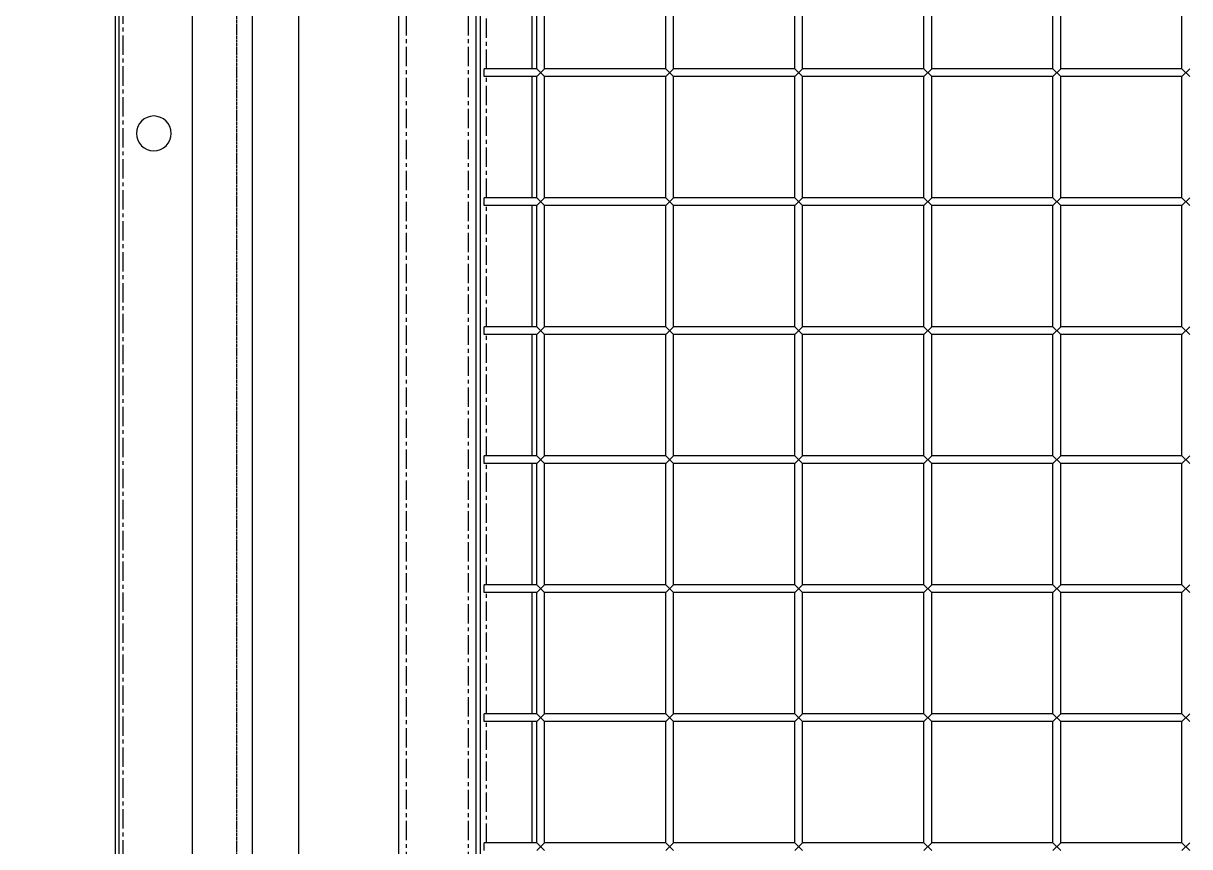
# Model space of a CAD drawing. Header units: millimetres. Extents: x -198529 to 244266, y -64 to 158464.
# Drawn here: x -170034.3 to -169582.3, y 109933.5 to 110252.7 of the extents above; entities that cross this region are included whole.
import ezdxf

# ---------------------------------------------------------------- set-up
doc = ezdxf.new("R2010")
doc.units = ezdxf.units.MM
doc.linetypes.add('CENTER', pattern=[12, 7.5, -1.5, 1.5, -1.5])
doc.linetypes.add('HIDDEN2', pattern=[4.7625, 3.175, -1.5875])
doc.layers.add('0-DCC', color=30, linetype='Continuous')
doc.layers.add('K-CEIL-DCC-RACK', color=10, linetype='Continuous')

# ---------------------------------------------------------------- blocks, each defined once
blk = doc.blocks.new('DCC2850x1800(右)')
at = {"color": 0, "linetype": 'Continuous'}
for p, q in [((65616, -74478.48), (65616, -72678.48)), ((65646, -74478.48), (65646, -72678.48)), ((65684.72, -74441.08), (65684.72, -72678.48)), ((65726, -74441.08), (65726, -72678.48)), ((65754.5, -72678.48), (65754.5, -74478.48)), ((65756, -72678.48), (65756, -74478.48)), ((65614.5, -72730.88), (65614.5, -74426.08)), ((65342.5, -73003.48), (65342.5, -72956.48)), ((65389.5, -73003.48), (65389.5, -72956.48)), ((65392.5, -73003.48), (65392.5, -72956.48)), ((65439.5, -73003.48), (65439.5, -72956.48)), ((65442.5, -73003.48), (65442.5, -72956.48)), ((65489.5, -73003.48), (65489.5, -72956.48)), ((65492.5, -73003.48), (65492.5, -72956.48)), ((65539.5, -73003.48), (65539.5, -72956.48)), ((65542.5, -73003.48), (65542.5, -72956.48)), ((65589.5, -73003.48), (65589.5, -72956.48)), ((65592.5, -73003.48), (65592.5, -72956.48)), ((65594.5, -72956.48), (65594.5, -73003.48)), ((65342.5, -73006.48), (65339.5, -73003.48)), ((65339.5, -73006.48), (65342.5, -73003.48)), ((65342.5, -73003.48), (65389.5, -73003.48)), ((65392.5, -73006.48), (65389.5, -73003.48)), ((65389.5, -73006.48), (65392.5, -73003.48)), ((65392.5, -73003.48), (65439.5, -73003.48)), ((65442.5, -73006.48), (65439.5, -73003.48)), ((65439.5, -73006.48), (65442.5, -73003.48)), ((65442.5, -73003.48), (65489.5, -73003.48)), ((65492.5, -73006.48), (65489.5, -73003.48)), ((65489.5, -73006.48), (65492.5, -73003.48)), ((65492.5, -73003.48), (65539.5, -73003.48)), ((65542.5, -73006.48), (65539.5, -73003.48)), ((65539.5, -73006.48), (65542.5, -73003.48)), ((65542.5, -73003.48), (65589.5, -73003.48)), ((65592.5, -73006.48), (65589.5, -73003.48)), ((65589.5, -73006.48), (65592.5, -73003.48)), ((65592.5, -73003.48), (65613, -73003.48)), ((65613, -73006.48), (65613, -73003.48)), ((65342.5, -73053.48), (65342.5, -73006.48)), ((65342.5, -73006.48), (65389.5, -73006.48)), ((65389.5, -73053.48), (65389.5, -73006.48)), ((65392.5, -73053.48), (65392.5, -73006.48)), ((65392.5, -73006.48), (65439.5, -73006.48)), ((65439.5, -73053.48), (65439.5, -73006.48)), ((65442.5, -73053.48), (65442.5, -73006.48)), ((65442.5, -73006.48), (65489.5, -73006.48)), ((65489.5, -73053.48), (65489.5, -73006.48)), ((65492.5, -73053.48), (65492.5, -73006.48)), ((65492.5, -73006.48), (65539.5, -73006.48)), ((65539.5, -73053.48), (65539.5, -73006.48)), ((65542.5, -73053.48), (65542.5, -73006.48)), ((65542.5, -73006.48), (65589.5, -73006.48)), ((65589.5, -73053.48), (65589.5, -73006.48)), ((65592.5, -73053.48), (65592.5, -73006.48)), ((65592.5, -73006.48), (65613, -73006.48)), ((65594.5, -73006.48), (65594.5, -73053.48)), ((65342.5, -73056.48), (65339.5, -73053.48)), ((65339.5, -73056.48), (65342.5, -73053.48)), ((65342.5, -73053.48), (65389.5, -73053.48)), ((65342.5, -73103.48), (65342.5, -73056.48)), ((65342.5, -73056.48), (65389.5, -73056.48)), ((65392.5, -73056.48), (65389.5, -73053.48)), ((65389.5, -73056.48), (65392.5, -73053.48)), ((65389.5, -73103.48), (65389.5, -73056.48)), ((65392.5, -73053.48), (65439.5, -73053.48)), ((65392.5, -73103.48), (65392.5, -73056.48)), ((65392.5, -73056.48), (65439.5, -73056.48)), ((65442.5, -73056.48), (65439.5, -73053.48)), ((65439.5, -73056.48), (65442.5, -73053.48)), ((65439.5, -73103.48), (65439.5, -73056.48)), ((65442.5, -73053.48), (65489.5, -73053.48)), ((65442.5, -73103.48), (65442.5, -73056.48)), ((65442.5, -73056.48), (65489.5, -73056.48)), ((65492.5, -73056.48), (65489.5, -73053.48)), ((65489.5, -73056.48), (65492.5, -73053.48)), ((65489.5, -73103.48), (65489.5, -73056.48)), ((65492.5, -73053.48), (65539.5, -73053.48)), ((65492.5, -73103.48), (65492.5, -73056.48)), ((65492.5, -73056.48), (65539.5, -73056.48)), ((65542.5, -73056.48), (65539.5, -73053.48)), ((65539.5, -73056.48), (65542.5, -73053.48)), ((65539.5, -73103.48), (65539.5, -73056.48)), ((65542.5, -73053.48), (65589.5, -73053.48)), ((65542.5, -73103.48), (65542.5, -73056.48)), ((65542.5, -73056.48), (65589.5, -73056.48)), ((65592.5, -73056.48), (65589.5, -73053.48)), ((65589.5, -73056.48), (65592.5, -73053.48)), ((65589.5, -73103.48), (65589.5, -73056.48)), ((65592.5, -73053.48), (65613, -73053.48)), ((65592.5, -73103.48), (65592.5, -73056.48)), ((65592.5, -73056.48), (65613, -73056.48)), ((65594.5, -73056.48), (65594.5, -73103.48)), ((65613, -73056.48), (65613, -73053.48)), ((65342.5, -73106.48), (65339.5, -73103.48)), ((65339.5, -73106.48), (65342.5, -73103.48)), ((65342.5, -73103.48), (65389.5, -73103.48)), ((65342.5, -73153.48), (65342.5, -73106.48)), ((65342.5, -73106.48), (65389.5, -73106.48)), ((65392.5, -73106.48), (65389.5, -73103.48)), ((65389.5, -73106.48), (65392.5, -73103.48)), ((65389.5, -73153.48), (65389.5, -73106.48)), ((65392.5, -73103.48), (65439.5, -73103.48)), ((65392.5, -73153.48), (65392.5, -73106.48)), ((65392.5, -73106.48), (65439.5, -73106.48)), ((65442.5, -73106.48), (65439.5, -73103.48)), ((65439.5, -73106.48), (65442.5, -73103.48)), ((65439.5, -73153.48), (65439.5, -73106.48)), ((65442.5, -73103.48), (65489.5, -73103.48)), ((65442.5, -73153.48), (65442.5, -73106.48)), ((65442.5, -73106.48), (65489.5, -73106.48)), ((65492.5, -73106.48), (65489.5, -73103.48)), ((65489.5, -73106.48), (65492.5, -73103.48)), ((65489.5, -73153.48), (65489.5, -73106.48)), ((65492.5, -73103.48), (65539.5, -73103.48)), ((65492.5, -73153.48), (65492.5, -73106.48)), ((65492.5, -73106.48), (65539.5, -73106.48)), ((65542.5, -73106.48), (65539.5, -73103.48)), ((65539.5, -73106.48), (65542.5, -73103.48)), ((65539.5, -73153.48), (65539.5, -73106.48)), ((65542.5, -73103.48), (65589.5, -73103.48)), ((65542.5, -73153.48), (65542.5, -73106.48)), ((65542.5, -73106.48), (65589.5, -73106.48)), ((65592.5, -73106.48), (65589.5, -73103.48)), ((65589.5, -73106.48), (65592.5, -73103.48)), ((65589.5, -73153.48), (65589.5, -73106.48)), ((65592.5, -73103.48), (65613, -73103.48)), ((65592.5, -73153.48), (65592.5, -73106.48)), ((65592.5, -73106.48), (65613, -73106.48)), ((65594.5, -73106.48), (65594.5, -73153.48)), ((65613, -73106.48), (65613, -73103.48)), ((65342.5, -73156.48), (65339.5, -73153.48)), ((65339.5, -73156.48), (65342.5, -73153.48)), ((65342.5, -73153.48), (65389.5, -73153.48)), ((65342.5, -73203.48), (65342.5, -73156.48)), ((65342.5, -73156.48), (65389.5, -73156.48)), ((65392.5, -73156.48), (65389.5, -73153.48)), ((65389.5, -73156.48), (65392.5, -73153.48)), ((65389.5, -73203.48), (65389.5, -73156.48)), ((65392.5, -73153.48), (65439.5, -73153.48)), ((65392.5, -73203.48), (65392.5, -73156.48)), ((65392.5, -73156.48), (65439.5, -73156.48)), ((65442.5, -73156.48), (65439.5, -73153.48)), ((65439.5, -73156.48), (65442.5, -73153.48)), ((65439.5, -73203.48), (65439.5, -73156.48)), ((65442.5, -73153.48), (65489.5, -73153.48)), ((65442.5, -73203.48), (65442.5, -73156.48)), ((65442.5, -73156.48), (65489.5, -73156.48)), ((65492.5, -73156.48), (65489.5, -73153.48)), ((65489.5, -73156.48), (65492.5, -73153.48)), ((65489.5, -73203.48), (65489.5, -73156.48)), ((65492.5, -73153.48), (65539.5, -73153.48)), ((65492.5, -73203.48), (65492.5, -73156.48)), ((65492.5, -73156.48), (65539.5, -73156.48)), ((65542.5, -73156.48), (65539.5, -73153.48)), ((65539.5, -73156.48), (65542.5, -73153.48)), ((65539.5, -73203.48), (65539.5, -73156.48)), ((65542.5, -73153.48), (65589.5, -73153.48)), ((65542.5, -73203.48), (65542.5, -73156.48)), ((65542.5, -73156.48), (65589.5, -73156.48)), ((65592.5, -73156.48), (65589.5, -73153.48)), ((65589.5, -73156.48), (65592.5, -73153.48)), ((65589.5, -73203.48), (65589.5, -73156.48)), ((65592.5, -73153.48), (65613, -73153.48)), ((65592.5, -73203.48), (65592.5, -73156.48)), ((65592.5, -73156.48), (65613, -73156.48)), ((65594.5, -73156.48), (65594.5, -73203.48)), ((65613, -73156.48), (65613, -73153.48)), ((65342.5, -73206.48), (65339.5, -73203.48)), ((65339.5, -73206.48), (65342.5, -73203.48)), ((65342.5, -73203.48), (65389.5, -73203.48)), ((65342.5, -73253.48), (65342.5, -73206.48)), ((65342.5, -73206.48), (65389.5, -73206.48)), ((65392.5, -73206.48), (65389.5, -73203.48)), ((65389.5, -73206.48), (65392.5, -73203.48)), ((65389.5, -73253.48), (65389.5, -73206.48)), ((65392.5, -73203.48), (65439.5, -73203.48)), ((65392.5, -73253.48), (65392.5, -73206.48)), ((65392.5, -73206.48), (65439.5, -73206.48)), ((65442.5, -73206.48), (65439.5, -73203.48)), ((65439.5, -73206.48), (65442.5, -73203.48)), ((65439.5, -73253.48), (65439.5, -73206.48)), ((65442.5, -73203.48), (65489.5, -73203.48)), ((65442.5, -73253.48), (65442.5, -73206.48)), ((65442.5, -73206.48), (65489.5, -73206.48)), ((65492.5, -73206.48), (65489.5, -73203.48)), ((65489.5, -73206.48), (65492.5, -73203.48)), ((65489.5, -73253.48), (65489.5, -73206.48)), ((65492.5, -73203.48), (65539.5, -73203.48)), ((65492.5, -73253.48), (65492.5, -73206.48)), ((65492.5, -73206.48), (65539.5, -73206.48)), ((65542.5, -73206.48), (65539.5, -73203.48)), ((65539.5, -73206.48), (65542.5, -73203.48)), ((65539.5, -73253.48), (65539.5, -73206.48)), ((65542.5, -73203.48), (65589.5, -73203.48)), ((65542.5, -73253.48), (65542.5, -73206.48)), ((65542.5, -73206.48), (65589.5, -73206.48)), ((65592.5, -73206.48), (65589.5, -73203.48)), ((65589.5, -73206.48), (65592.5, -73203.48)), ((65589.5, -73253.48), (65589.5, -73206.48)), ((65592.5, -73203.48), (65613, -73203.48)), ((65592.5, -73253.48), (65592.5, -73206.48)), ((65592.5, -73206.48), (65613, -73206.48)), ((65594.5, -73206.48), (65594.5, -73253.48)), ((65613, -73206.48), (65613, -73203.48)), ((65342.5, -73256.48), (65339.5, -73253.48)), ((65339.5, -73256.48), (65342.5, -73253.48)), ((65342.5, -73253.48), (65389.5, -73253.48)), ((65342.5, -73303.48), (65342.5, -73256.48)), ((65342.5, -73256.48), (65389.5, -73256.48)), ((65392.5, -73256.48), (65389.5, -73253.48)), ((65389.5, -73256.48), (65392.5, -73253.48)), ((65389.5, -73303.48), (65389.5, -73256.48)), ((65392.5, -73253.48), (65439.5, -73253.48)), ((65392.5, -73303.48), (65392.5, -73256.48)), ((65392.5, -73256.48), (65439.5, -73256.48)), ((65442.5, -73256.48), (65439.5, -73253.48)), ((65439.5, -73256.48), (65442.5, -73253.48)), ((65439.5, -73303.48), (65439.5, -73256.48)), ((65442.5, -73253.48), (65489.5, -73253.48)), ((65442.5, -73303.48), (65442.5, -73256.48)), ((65442.5, -73256.48), (65489.5, -73256.48)), ((65492.5, -73256.48), (65489.5, -73253.48)), ((65489.5, -73256.48), (65492.5, -73253.48)), ((65489.5, -73303.48), (65489.5, -73256.48)), ((65492.5, -73253.48), (65539.5, -73253.48)), ((65492.5, -73303.48), (65492.5, -73256.48)), ((65492.5, -73256.48), (65539.5, -73256.48)), ((65542.5, -73256.48), (65539.5, -73253.48)), ((65539.5, -73256.48), (65542.5, -73253.48)), ((65539.5, -73303.48), (65539.5, -73256.48)), ((65542.5, -73253.48), (65589.5, -73253.48)), ((65542.5, -73303.48), (65542.5, -73256.48)), ((65542.5, -73256.48), (65589.5, -73256.48)), ((65592.5, -73256.48), (65589.5, -73253.48)), ((65589.5, -73256.48), (65592.5, -73253.48)), ((65589.5, -73303.48), (65589.5, -73256.48)), ((65592.5, -73253.48), (65613, -73253.48)), ((65592.5, -73303.48), (65592.5, -73256.48)), ((65592.5, -73256.48), (65613, -73256.48)), ((65594.5, -73256.48), (65594.5, -73303.48)), ((65613, -73256.48), (65613, -73253.48)), ((65342.5, -73306.48), (65339.5, -73303.48)), ((65339.5, -73306.48), (65342.5, -73303.48)), ((65342.5, -73303.48), (65389.5, -73303.48)), ((65392.5, -73306.48), (65389.5, -73303.48)), ((65389.5, -73306.48), (65392.5, -73303.48)), ((65392.5, -73303.48), (65439.5, -73303.48)), ((65442.5, -73306.48), (65439.5, -73303.48)), ((65439.5, -73306.48), (65442.5, -73303.48)), ((65442.5, -73303.48), (65489.5, -73303.48)), ((65492.5, -73306.48), (65489.5, -73303.48)), ((65489.5, -73306.48), (65492.5, -73303.48)), ((65492.5, -73303.48), (65539.5, -73303.48)), ((65542.5, -73306.48), (65539.5, -73303.48)), ((65539.5, -73306.48), (65542.5, -73303.48)), ((65542.5, -73303.48), (65589.5, -73303.48)), ((65592.5, -73306.48), (65589.5, -73303.48)), ((65589.5, -73306.48), (65592.5, -73303.48)), ((65592.5, -73303.48), (65613, -73303.48)), ((65613, -73306.48), (65613, -73303.48))]:
    blk.add_line(p, q, dxfattribs=at)
at = {"color": 0, "linetype": 'CENTER'}
for p, q in [((65619, -74478.48), (65619, -72678.48)), ((65643, -74478.48), (65643, -72678.48)), ((65753, -72678.48), (65753, -74478.48)), ((65612, -73003.48), (65612, -72956.48)), ((65612, -73053.48), (65612, -73006.48)), ((65612, -73103.48), (65612, -73056.48)), ((65612, -73153.48), (65612, -73106.48)), ((65612, -73203.48), (65612, -73156.48)), ((65612, -73253.48), (65612, -73206.48)), ((65612, -73303.48), (65612, -73256.48))]:
    blk.add_line(p, q, dxfattribs=at)
at = {"color": 0, "linetype": 'Continuous'}
blk.add_circle((65741, -73028.48), 6.75, dxfattribs=at)
blk.add_circle((65741, -73028.48), 6.75, dxfattribs=at)
blk = doc.blocks.new('H-方柱-200x8-X8')
blk.add_lwpolyline([(-100, -1190), (100, -1190), (100, 4860.48), (-100, 4860.48)], close=True)
at = {"linetype": 'HIDDEN2', "ltscale": 0.1}
blk.add_lwpolyline([(-94, -1190), (94, -1190), (94, 4860.48), (-94, 4860.48)], close=True, dxfattribs=at)

msp = doc.modelspace()

# ---------------------------------------------------------------- block references
at = {"layer": '0-DCC', "xscale": -1}
msp.add_blockref('DCC2850x1800(右)', (-104242.77, 183238.49), dxfattribs=at)
at = {"layer": 'K-CEIL-DCC-RACK'}
msp.add_blockref('H-方柱-200x8-X8', (-170045.54, 108049.53), dxfattribs=at)

doc.saveas('drawing.dxf')
